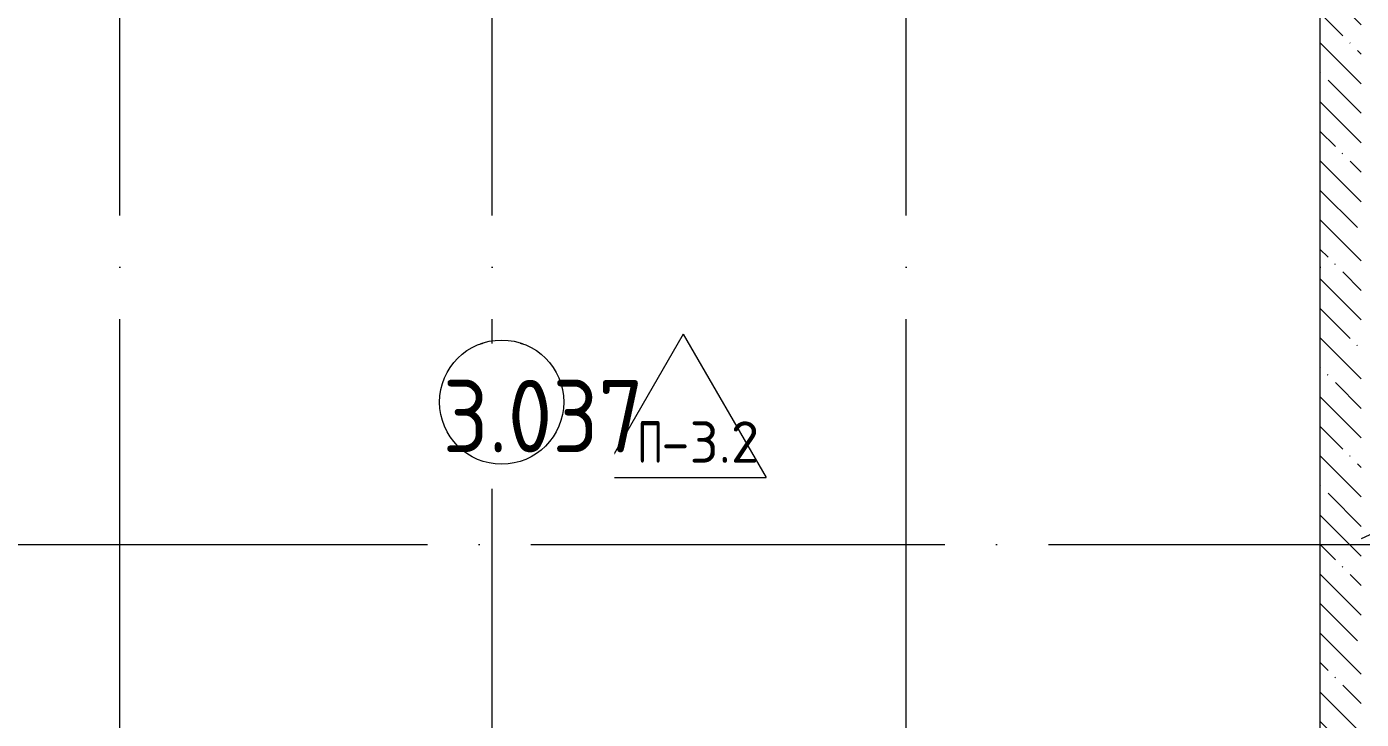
# Model space of a CAD drawing. Header units: millimetres. Extents: x -68946 to 288321, y -402657 to 324925.
# Drawn here: x 158303 to 164752, y -204726 to -201380 of the extents above; entities that cross this region are included whole.
import ezdxf

# ---------------------------------------------------------------- set-up
doc = ezdxf.new("R2010")
doc.units = ezdxf.units.MM
doc.linetypes.add('ADSK_Линия сетки', pattern=[2500, 2000, -250, 0, -250])
for name, color, linetype, lineweight in [('A-AREA-____-IDEN', 250, 'Continuous', 9), ('A-FLOR-____-IDEN', 11, 'Continuous', 9), ('A-WALL-____-MCUT', 250, 'Continuous', 13), ('A-WALL-____-PATT', 250, 'Continuous', 13), ('S-GRID-____-OTLN', 250, 'Continuous', 9), ('S-STRS-____-MBND', 250, 'Continuous', 5)]:
    doc.layers.add(name, color=color, linetype=linetype, lineweight=lineweight)
doc.styles.add('ISOCPEUR_1', font='isocpeur.ttf', dxfattribs={"width": 0.9, "height": 250})
doc.styles.add('ISOCPEUR_2', font='isocpeur.ttf', dxfattribs={"height": 160})

# ---------------------------------------------------------------- blocks, each defined once
blk = doc.blocks.new('AAR_СКБ_Марка_Помещения_мал - Номер-28977439-АР1_Маркировочный план 3 этажа секция 2_3')
at = {"layer": 'A-AREA-____-IDEN'}
blk.add_circle((-0.028, 0), 3, dxfattribs=at)
blk = doc.blocks.new('AAR_СКБ_Марка_Перекрытия - Марка пола-17325028-АР1_Маркировочный план 3 этажа секция 2_3')
at = {"layer": 'A-FLOR-____-IDEN'}
for p, q in [((0, 6.932), (-4.002, 0)), ((0, 6.932), (4.002, 0)), ((-4.002, 0), (4.002, 0))]:
    blk.add_line(p, q, dxfattribs=at)

msp = doc.modelspace()

# ---------------------------------------------------------------- hatches: boundary and pattern name
at = {"layer": 'A-WALL-____-PATT', "lineweight": 15}
h = msp.add_hatch(dxfattribs=at)
h.set_pattern_fill('FP_19', color=256, style=0, pattern_type=2)
h.set_pattern_definition([(135, (28052.9, -258555.93), (-142.5612, -142.5612), []), (135, (28195.47, -258555.93), (-142.5612, -142.5612), [252.016, -50.403, 3.353, -47.05])])
h.paths.add_polyline_path([(164551.9057, -208460.928), (164751.9057, -208460.928), (164751.4057, -199780.9286), (164551.9057, -199780.9286), (164551.9057, -208320.6205)])

# ---------------------------------------------------------------- linework, layer by layer
at = {"layer": 'A-WALL-____-MCUT', "color": 250, "lineweight": 15}
msp.add_line((164551.9057, -199780.9286), (164551.9057, -205905.926), dxfattribs=at)
at = {"layer": 'S-GRID-____-OTLN', "linetype": 'ADSK_Линия сетки'}
for p, q in [((158752.9057, -262294.7685), (158752.9057, -197353.9241)), ((160552.9057, -262294.7685), (160552.9057, -197353.9241)), ((162552.9057, -262294.7691), (162552.9057, -197353.9241)), ((164552.9057, -262294.7685), (164552.9057, -197353.9241)), ((93236.8325, -203880.9286), (184856.9445, -203880.9286))]:
    msp.add_line(p, q, dxfattribs=at)
at = {"layer": 'S-STRS-____-MBND'}
msp.add_line((165438.5953, -203533.7565), (164751.8838, -203853.9753), dxfattribs=at)

# ---------------------------------------------------------------- block references
at = {"layer": 'A-FLOR-____-IDEN', "xscale": 99.99999999999993, "yscale": 99.99999999999993, "zscale": 99.99999999999993}
msp.add_blockref('AAR_СКБ_Марка_Перекрытия - Марка пола-17325028-АР1_Маркировочный план 3 этажа секция 2_3', (161475.22, -203558.0783), dxfattribs=at)

# ---------------------------------------------------------------- texts
at = {"layer": 'A-FLOR-____-IDEN', "char_height": 200, "attachment_point": 1, "style": 'ISOCPEUR_2'}
for s, insert, width in [('\\fISOCPEUR|b0|i0|c204|p34|;\\W.7;П', (161253.8851, -203286.6925), 140.295312), ('-3.2', (161369.6403, -203286.6925), 420.885937)]:
    msp.add_mtext(s, dxfattribs=dict(at, insert=insert, width=width))

# ---------------------------------------------------------------- next in the draw order: texts
at = {"layer": 'A-AREA-____-IDEN', "insert": (160312.8744, -203086.4154), "char_height": 350, "width": 654.177, "attachment_point": 1, "style": 'ISOCPEUR_1', "bg_fill": 3, "box_fill_scale": 1.5, "bg_fill_color": 256, "bg_fill_transparency": 0}
msp.add_mtext('3.037', dxfattribs=at)

# ---------------------------------------------------------------- next in the draw order: block references
at = {"layer": 'A-AREA-____-IDEN', "xscale": 99.99999999999993, "yscale": 99.99999999999993, "zscale": 99.99999999999993}
msp.add_blockref('AAR_СКБ_Марка_Помещения_мал - Номер-28977439-АР1_Маркировочный план 3 этажа секция 2_3', (160600.7748, -203193.9009), dxfattribs=at)

doc.saveas('drawing.dxf')
